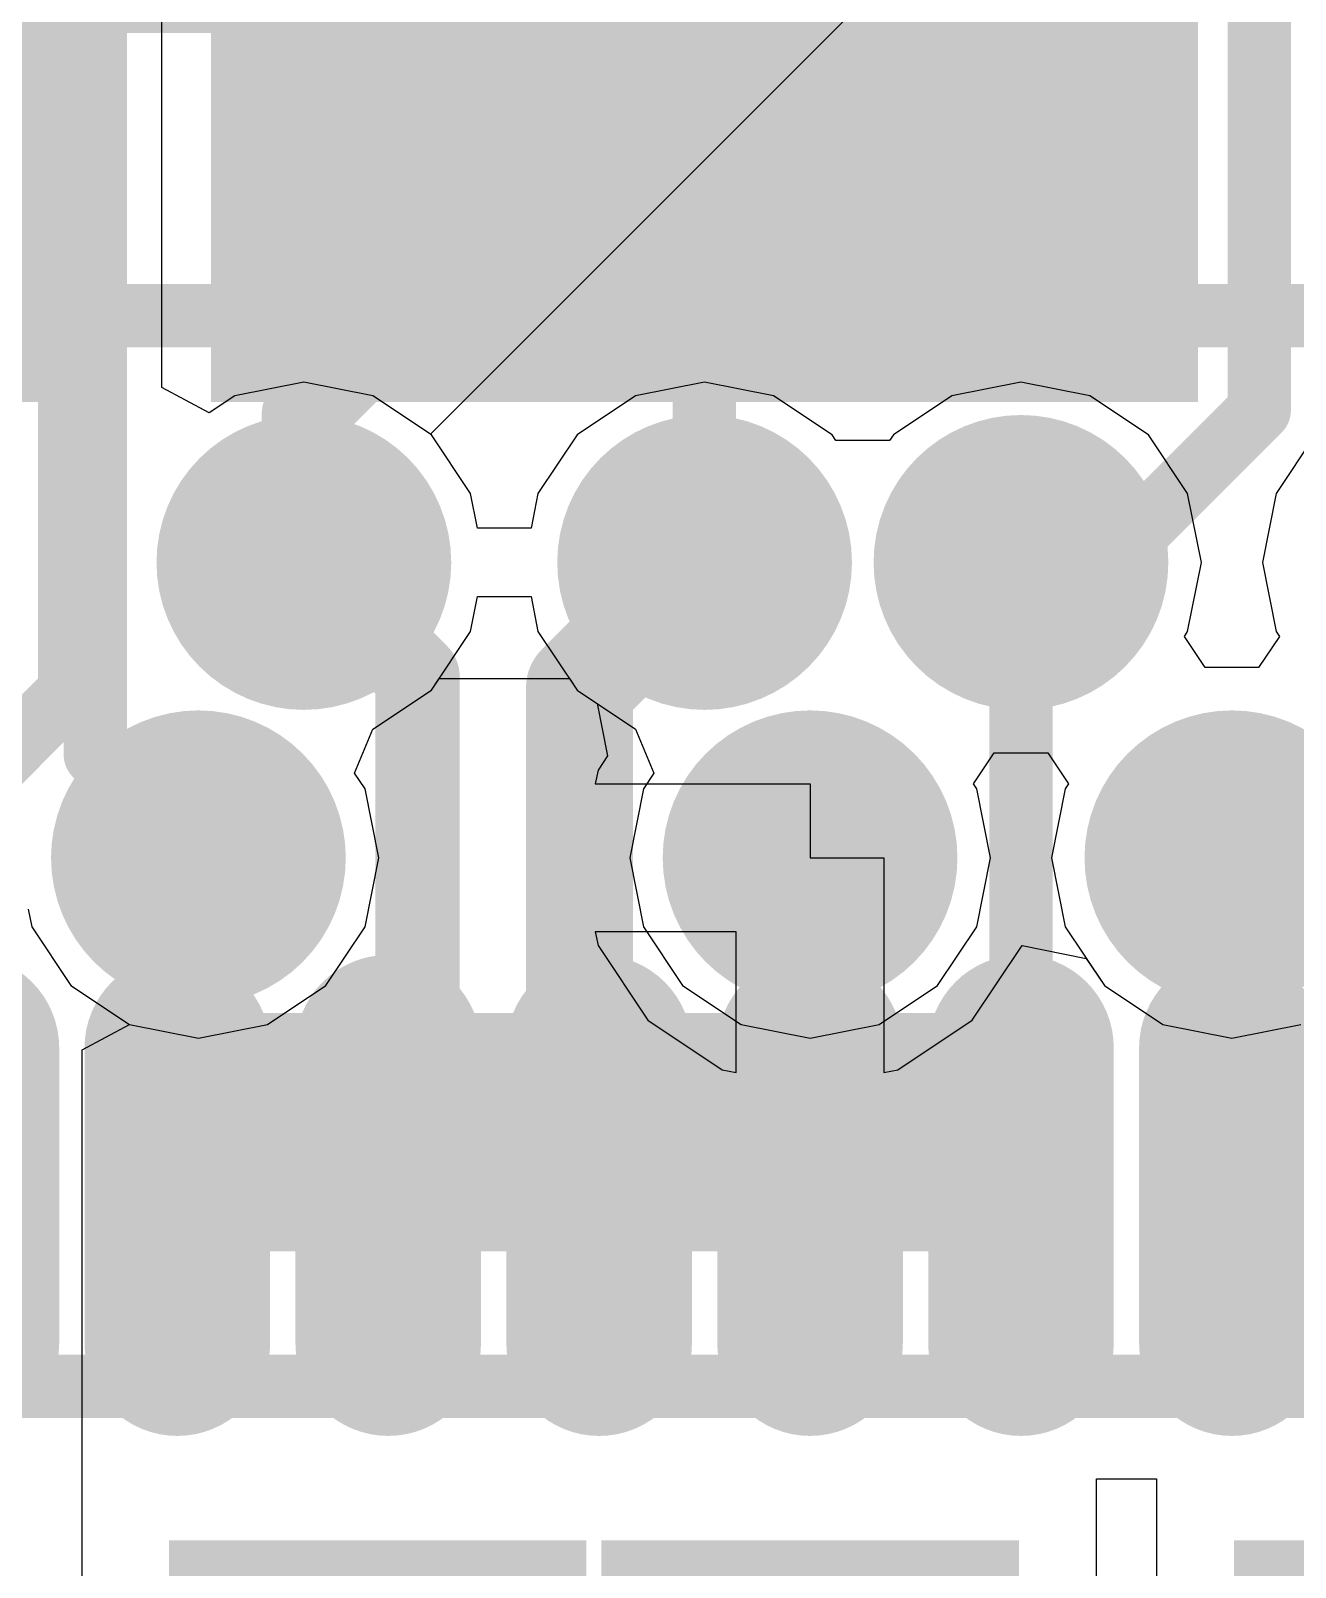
# Model space of a CAD drawing. Header units: millimetres. Extents: x 73 to 190, y 73 to 267.
# Drawn here: x 102.902 to 105.9, y 108.619 to 112.26 of the extents above; entities that cross this region are included whole.
import ezdxf

# ---------------------------------------------------------------- set-up
doc = ezdxf.new("R2010")
doc.units = ezdxf.units.MM
for name, color, linetype in [('BottomLayer', 5, 'Continuous'), ('BottomPaste', 16, 'Continuous'), ('BottomSolder', 6, 'Continuous'), ('DrillDrawing', 1, 'Continuous'), ('MidLayer1', 16, 'Continuous'), ('MidLayer2', 76, 'Continuous'), ('MultiLayer', 9, 'Continuous'), ('TopLayer', 1, 'Continuous'), ('TopPaste', 8, 'Continuous'), ('TopSolder', 216, 'Continuous'), ('ViaHoleLayer', 16, 'Continuous')]:
    doc.layers.add(name, color=color, linetype=linetype)

msp = doc.modelspace()

# ---------------------------------------------------------------- linework, layer by layer
at = {"layer": 'BottomLayer'}
for p, q in [((103.8520275, 111.30595468), (106.78196322, 114.23593612)), ((104.5000196, 111.42759782), (104.33637756, 111.39504772)), ((104.66366164, 111.39504772), (104.5000196, 111.42759782)), ((105.24998, 111.42759782), (105.08633796, 111.39504772)), ((105.41362204, 111.39504772), (105.24998, 111.42759782)), ((104.33637756, 111.39504772), (104.19764784, 111.30235296)), ((104.80239136, 111.30235296), (104.66366164, 111.39504772)), ((105.08633796, 111.39504772), (104.94760824, 111.30235296)), ((105.55235176, 111.30235296), (105.41362204, 111.39504772)), ((103.8523831, 111.30235042), (103.8520275, 111.30595468)), ((103.94507532, 111.16362324), (103.8523831, 111.30235042)), ((104.19764784, 111.30235296), (104.10495308, 111.16362324)), ((104.8114998, 111.28872332), (104.80239136, 111.30235296)), ((104.9384998, 111.28872332), (104.8114998, 111.28872332)), ((104.94760824, 111.30235296), (104.9384998, 111.28872332)), ((105.64504652, 111.16362324), (105.55235176, 111.30235296)), ((105.94760624, 111.30235296), (105.85491148, 111.16362324)), ((103.9615142, 111.08097926), (103.94507532, 111.16362324)), ((104.10495308, 111.16362324), (104.0885142, 111.08097926)), ((105.67759662, 110.9999812), (105.64504652, 111.16362324)), ((105.85491148, 111.16362324), (105.82236138, 110.9999812)), ((104.0885142, 111.08097926), (103.9615142, 111.08097926)), ((105.64504652, 110.83633916), (105.67759662, 110.9999812)), ((105.82236138, 110.9999812), (105.85491148, 110.83633916)), ((105.63737064, 110.82485328), (105.64504652, 110.83633916)), ((105.68647138, 110.75137108), (105.63737064, 110.82485328)), ((105.8625772, 110.82486344), (105.81347138, 110.75137108)), ((105.85491148, 110.83633916), (105.8625772, 110.82486344)), ((105.81347138, 110.75137108), (105.68647138, 110.75137108))]:
    msp.add_line(p, q, dxfattribs=at)
for points, const_width in [([(103.5500088, 111.3499932), (106.8249832, 114.6250184)], 0.1999996), ([(103.0555724, 110.5444068), (103.0555724, 112.480598)], 0.1499997), ([(103.5500088, 110.9999812), (103.5500088, 111.3499932)], 0.1999996), ([(103.5500088, 110.9999812), (103.8194012, 110.7305888)], 0.1999996), ([(104.2036016, 110.703614), (104.5000196, 110.9999812)], 0.254), ([(105.24998, 110.9999812), (105.2500308, 110.9999812)], 0.1499997), ([(105.2500308, 109.5000096), (105.2500308, 110.9999812)], 0.1499997), ([(103.8194012, 109.5694024), (103.8194012, 110.7305888)], 0.1999996), ([(104.2036016, 109.54639), (104.2036016, 110.703614)], 0.254), ([(103.0555724, 110.5444068), (103.300022, 110.300008)], 0.1499997), ([(103.249984, 110.2500208), (103.300022, 110.300008)], 0.1999996), ([(104.75000386, 110.30000546), (104.7500064, 110.300008)], 0.1499997), ([(104.75000386, 109.50000452), (104.75000386, 110.30000546)], 0.1499997), ([(105.7500044, 109.5000096), (105.7500044, 110.300008)], 0.1999996), ([(103.249984, 109.5000096), (103.249984, 110.2500208)], 0.1999996), ([(103.25000686, 109.85000382), (103.25000686, 109.15000522)], 0.2999994), ([(103.75000586, 109.85000382), (103.75000586, 109.15000522)], 0.2999994), ([(104.25000486, 109.85000382), (104.25000486, 109.15000522)], 0.2999994), ([(104.75000386, 109.85000382), (104.75000386, 109.15000522)], 0.2999994), ([(105.25000286, 109.85000382), (105.25000286, 109.15000522)], 0.2999994), ([(105.75000186, 109.85000382), (105.75000186, 109.15000522)], 0.2999994), ([(103.7500084, 109.5000096), (103.8194012, 109.5694024)], 0.1999996), ([(104.2036016, 109.54639), (104.249982, 109.5000096)], 0.254)]:
    msp.add_lwpolyline(points, dxfattribs=dict(at, const_width=const_width))
for points, const_width in [([(103.5000089, 111.3499932, 1), (103.6000087, 111.3499932, 1)], 0.0999998), ([(103.5000089, 111.3499932, 1), (103.6000087, 111.3499932, 1)], 0.0999998), ([(103.4103088, 110.9999812, 1), (103.6897088, 110.9999812, 1)], 0.2794), ([(104.3603196, 110.9999812, 1), (104.6397196, 110.9999812, 1)], 0.2794), ([(105.11028, 110.9999812, 1), (105.38968, 110.9999812, 1)], 0.2794), ([(103.5000089, 110.9999812, 1), (103.6000087, 110.9999812, 1)], 0.0999998), ([(103.5000089, 110.9999812, 1), (103.6000087, 110.9999812, 1)], 0.0999998), ([(104.4365196, 110.9999812, 1), (104.5635196, 110.9999812, 1)], 0.127), ([(105.21247944, 110.9999812, 1), (105.28748056, 110.9999812, 1)], 0.07499858), ([(105.21253024, 110.9999812, 1), (105.28753136, 110.9999812, 1)], 0.07499858), ([(105.21253024, 110.9999812, 1), (105.28753136, 110.9999812, 1)], 0.07499858), ([(103.7694013, 110.7305888, 1), (103.8694011, 110.7305888, 1)], 0.0999998), ([(103.7694013, 110.7305888, 1), (103.8694011, 110.7305888, 1)], 0.0999998), ([(104.1401016, 110.703614, 1), (104.2671016, 110.703614, 1)], 0.127), ([(104.1401016, 110.703614, 1), (104.2671016, 110.703614, 1)], 0.127), ([(103.01807184, 110.5444068, 1), (103.09307296, 110.5444068, 1)], 0.07499858), ([(103.01807184, 110.5444068, 1), (103.09307296, 110.5444068, 1)], 0.07499858), ([(103.160322, 110.300008, 1), (103.439722, 110.300008, 1)], 0.2794), ([(104.6103064, 110.300008, 1), (104.8897064, 110.300008, 1)], 0.2794), ([(105.6103044, 110.300008, 1), (105.8897044, 110.300008, 1)], 0.2794), ([(103.2500221, 110.300008, 1), (103.3500219, 110.300008, 1)], 0.0999998), ([(103.26252144, 110.300008, 1), (103.33752256, 110.300008, 1)], 0.07499858), ([(104.7125033, 110.30000546, 1), (104.78750442, 110.30000546, 1)], 0.07499858), ([(104.7125033, 110.30000546, 1), (104.78750442, 110.30000546, 1)], 0.07499858), ([(104.71250584, 110.300008, 1), (104.78750696, 110.300008, 1)], 0.07499858), ([(105.7000045, 110.300008, 1), (105.8000043, 110.300008, 1)], 0.0999998), ([(103.1999841, 110.2500208, 1), (103.2999839, 110.2500208, 1)], 0.0999998), ([(103.1999841, 110.2500208, 1), (103.2999839, 110.2500208, 1)], 0.0999998), ([(103.17500828, 109.85000382, 1), (103.32500544, 109.85000382, 1)], 0.1499997), ([(103.67500728, 109.85000382, 1), (103.82500444, 109.85000382, 1)], 0.1499997), ([(104.17500628, 109.85000382, 1), (104.32500344, 109.85000382, 1)], 0.1499997), ([(104.67500528, 109.85000382, 1), (104.82500244, 109.85000382, 1)], 0.1499997), ([(105.17500428, 109.85000382, 1), (105.32500144, 109.85000382, 1)], 0.1499997), ([(105.67500328, 109.85000382, 1), (105.82500044, 109.85000382, 1)], 0.1499997), ([(103.7694013, 109.5694024, 1), (103.8694011, 109.5694024, 1)], 0.0999998), ([(103.7694013, 109.5694024, 1), (103.8694011, 109.5694024, 1)], 0.0999998), ([(104.1401016, 109.54639, 1), (104.2671016, 109.54639, 1)], 0.127), ([(104.1401016, 109.54639, 1), (104.2671016, 109.54639, 1)], 0.127), ([(104.186482, 109.5000096, 1), (104.313482, 109.5000096, 1)], 0.127), ([(103.1999841, 109.5000096, 1), (103.2999839, 109.5000096, 1)], 0.0999998), ([(103.7000085, 109.5000096, 1), (103.8000083, 109.5000096, 1)], 0.0999998), ([(104.7125033, 109.50000452, 1), (104.78750442, 109.50000452, 1)], 0.07499858), ([(105.21253024, 109.5000096, 1), (105.28753136, 109.5000096, 1)], 0.07499858), ([(105.7000045, 109.5000096, 1), (105.8000043, 109.5000096, 1)], 0.0999998), ([(103.17500828, 109.15000522, 1), (103.32500544, 109.15000522, 1)], 0.1499997), ([(103.67500728, 109.15000522, 1), (103.82500444, 109.15000522, 1)], 0.1499997), ([(104.17500628, 109.15000522, 1), (104.32500344, 109.15000522, 1)], 0.1499997), ([(104.67500528, 109.15000522, 1), (104.82500244, 109.15000522, 1)], 0.1499997), ([(105.17500428, 109.15000522, 1), (105.32500144, 109.15000522, 1)], 0.1499997), ([(105.67500328, 109.15000522, 1), (105.82500044, 109.15000522, 1)], 0.1499997)]:
    msp.add_lwpolyline(points, format="xyb", close=True, dxfattribs=dict(at, const_width=const_width))
at = {"layer": 'BottomPaste', "const_width": 0.1999996}
for points in [[(103.25000686, 109.85000382), (103.25000686, 109.15000522)], [(103.75000586, 109.85000382), (103.75000586, 109.15000522)], [(104.25000486, 109.85000382), (104.25000486, 109.15000522)], [(104.75000386, 109.85000382), (104.75000386, 109.15000522)], [(105.25000286, 109.85000382), (105.25000286, 109.15000522)], [(105.75000186, 109.85000382), (105.75000186, 109.15000522)]]:
    msp.add_lwpolyline(points, dxfattribs=at)
at = {"layer": 'BottomPaste', "const_width": 0.0999998}
for points in [[(103.20000696, 109.85000382, 1), (103.30000676, 109.85000382, 1)], [(103.70000596, 109.85000382, 1), (103.80000576, 109.85000382, 1)], [(104.20000496, 109.85000382, 1), (104.30000476, 109.85000382, 1)], [(104.70000396, 109.85000382, 1), (104.80000376, 109.85000382, 1)], [(105.20000296, 109.85000382, 1), (105.30000276, 109.85000382, 1)], [(105.70000196, 109.85000382, 1), (105.80000176, 109.85000382, 1)], [(103.20000696, 109.15000522, 1), (103.30000676, 109.15000522, 1)], [(103.70000596, 109.15000522, 1), (103.80000576, 109.15000522, 1)], [(104.20000496, 109.15000522, 1), (104.30000476, 109.15000522, 1)], [(104.70000396, 109.15000522, 1), (104.80000376, 109.15000522, 1)], [(105.20000296, 109.15000522, 1), (105.30000276, 109.15000522, 1)], [(105.70000196, 109.15000522, 1), (105.80000176, 109.15000522, 1)]]:
    msp.add_lwpolyline(points, format="xyb", close=True, dxfattribs=at)
at = {"layer": 'BottomSolder'}
for points, const_width in [([(103.37531014, 110.9999812, 1), (103.72470746, 110.9999812, 1)], 0.34939986), ([(104.32532094, 110.9999812, 1), (104.67471826, 110.9999812, 1)], 0.34939986), ([(105.07528134, 110.9999812, 1), (105.42467866, 110.9999812, 1)], 0.34939986), ([(103.12532334, 110.300008, 1), (103.47472066, 110.300008, 1)], 0.34939986), ([(104.57530774, 110.300008, 1), (104.92470506, 110.300008, 1)], 0.34939986), ([(105.57530574, 110.300008, 1), (105.92470306, 110.300008, 1)], 0.34939986), ([(102.64000808, 109.85000382, 1), (102.86000764, 109.85000382, 1)], 0.21999956), ([(103.14000708, 109.85000382, 1), (103.36000664, 109.85000382, 1)], 0.21999956), ([(103.64000608, 109.85000382, 1), (103.86000564, 109.85000382, 1)], 0.21999956), ([(104.14000508, 109.85000382, 1), (104.36000464, 109.85000382, 1)], 0.21999956), ([(104.64000408, 109.85000382, 1), (104.86000364, 109.85000382, 1)], 0.21999956), ([(105.14000308, 109.85000382, 1), (105.36000264, 109.85000382, 1)], 0.21999956), ([(105.64000208, 109.85000382, 1), (105.86000164, 109.85000382, 1)], 0.21999956), ([(102.64000808, 109.15000522, 1), (102.86000764, 109.15000522, 1)], 0.21999956), ([(103.14000708, 109.15000522, 1), (103.36000664, 109.15000522, 1)], 0.21999956), ([(103.64000608, 109.15000522, 1), (103.86000564, 109.15000522, 1)], 0.21999956), ([(104.14000508, 109.15000522, 1), (104.36000464, 109.15000522, 1)], 0.21999956), ([(104.64000408, 109.15000522, 1), (104.86000364, 109.15000522, 1)], 0.21999956), ([(105.14000308, 109.15000522, 1), (105.36000264, 109.15000522, 1)], 0.21999956), ([(105.64000208, 109.15000522, 1), (105.86000164, 109.15000522, 1)], 0.21999956)]:
    msp.add_lwpolyline(points, format="xyb", close=True, dxfattribs=dict(at, const_width=const_width))
at = {"layer": 'BottomSolder', "const_width": 0.43999912}
for points in [[(102.75000786, 109.85000382), (102.75000786, 109.15000522)], [(103.25000686, 109.85000382), (103.25000686, 109.15000522)], [(103.75000586, 109.85000382), (103.75000586, 109.15000522)], [(104.25000486, 109.85000382), (104.25000486, 109.15000522)], [(104.75000386, 109.85000382), (104.75000386, 109.15000522)], [(105.25000286, 109.85000382), (105.25000286, 109.15000522)], [(105.75000186, 109.85000382), (105.75000186, 109.15000522)]]:
    msp.add_lwpolyline(points, dxfattribs=at)
at = {"layer": 'BottomSolder'}
msp.add_solid([(102.77998494, 112.2550206), (103.71998306, 112.2550206), (102.77998494, 114.595021), (103.71998306, 114.595021)], dxfattribs=at)
at = {"layer": 'DrillDrawing', "const_width": 0.1524}
for points in [[(103.4738088, 110.9999812, 1), (103.6262088, 110.9999812, 1)], [(104.4238196, 110.9999812, 1), (104.5762196, 110.9999812, 1)], [(105.17378, 110.9999812, 1), (105.32618, 110.9999812, 1)], [(103.223822, 110.300008, 1), (103.376222, 110.300008, 1)], [(104.6738064, 110.300008, 1), (104.8262064, 110.300008, 1)], [(105.6738044, 110.300008, 1), (105.8262044, 110.300008, 1)]]:
    msp.add_lwpolyline(points, format="xyb", close=True, dxfattribs=at)
at = {"layer": 'MidLayer1'}
for p, q in [((103.21361882, 111.41432886), (103.21361882, 113.15361164)), ((103.5500088, 111.42759782), (103.38636676, 111.39504772)), ((103.71365084, 111.39504772), (103.5500088, 111.42759782)), ((104.5000196, 111.42759782), (104.33637756, 111.39504772)), ((104.66366164, 111.39504772), (104.5000196, 111.42759782)), ((105.24998, 111.42759782), (105.08633796, 111.39504772)), ((105.41362204, 111.39504772), (105.24998, 111.42759782)), ((103.32562266, 111.35446106), (103.21361882, 111.41432886)), ((103.38636676, 111.39504772), (103.32562266, 111.35446106)), ((103.85238056, 111.30235296), (103.71365084, 111.39504772)), ((104.33637756, 111.39504772), (104.19764784, 111.30235296)), ((104.80239136, 111.30235296), (104.66366164, 111.39504772)), ((105.08633796, 111.39504772), (104.94760824, 111.30235296)), ((105.55235176, 111.30235296), (105.41362204, 111.39504772)), ((103.94507532, 111.16362324), (103.85238056, 111.30235296)), ((104.19764784, 111.30235296), (104.10495308, 111.16362324)), ((104.8114998, 111.28872332), (104.80239136, 111.30235296)), ((104.9384998, 111.28872332), (104.8114998, 111.28872332)), ((104.94760824, 111.30235296), (104.9384998, 111.28872332)), ((105.64504652, 111.16362324), (105.55235176, 111.30235296)), ((105.94760624, 111.30235296), (105.85491148, 111.16362324)), ((103.9615142, 111.08097926), (103.94507532, 111.16362324)), ((104.10495308, 111.16362324), (104.0885142, 111.08097926)), ((105.67759662, 110.9999812), (105.64504652, 111.16362324)), ((105.85491148, 111.16362324), (105.82236138, 110.9999812)), ((104.0885142, 111.08097926), (103.9615142, 111.08097926)), ((105.64504652, 110.83633916), (105.67759662, 110.9999812)), ((105.82236138, 110.9999812), (105.85491148, 110.83633916)), ((103.94507532, 110.83633916), (103.9615142, 110.91898314)), ((103.9615142, 110.91898314), (104.0885142, 110.91898314)), ((104.0885142, 110.91898314), (104.10495308, 110.83633916)), ((103.85238056, 110.69760944), (103.94507532, 110.83633916)), ((104.10495308, 110.83633916), (104.19764784, 110.69760944)), ((105.63737064, 110.82485328), (105.64504652, 110.83633916)), ((105.68647138, 110.75137108), (105.63737064, 110.82485328)), ((105.8625772, 110.82486344), (105.81347138, 110.75137108)), ((105.85491148, 110.83633916), (105.8625772, 110.82486344)), ((105.81347138, 110.75137108), (105.68647138, 110.75137108)), ((103.71365338, 110.60491468), (103.85238056, 110.69760944)), ((104.19764784, 110.69760944), (104.33637502, 110.60491468)), ((103.67042766, 110.50055878), (103.71365338, 110.60491468)), ((104.33637502, 110.60491468), (104.37960074, 110.50055878)), ((105.1374072, 110.47512576), (105.18651302, 110.54861812)), ((105.18651302, 110.54861812), (105.31351302, 110.54861812)), ((105.31351302, 110.54861812), (105.36261376, 110.47513592)), ((103.69508852, 110.46365004), (103.67042766, 110.50055878)), ((104.37960074, 110.50055878), (104.35493988, 110.46365004)), ((103.72763862, 110.300008), (103.69508852, 110.46365004)), ((104.35493988, 110.46365004), (104.32238978, 110.300008)), ((105.14507292, 110.46365004), (105.1374072, 110.47512576)), ((105.17762302, 110.300008), (105.14507292, 110.46365004)), ((105.35493788, 110.46365004), (105.32238778, 110.300008)), ((105.36261376, 110.47513592), (105.35493788, 110.46365004)), ((103.69508852, 110.13636596), (103.72763862, 110.300008)), ((104.32238978, 110.300008), (104.35493988, 110.13636596)), ((105.14507292, 110.13636596), (105.17762302, 110.300008)), ((105.32238778, 110.300008), (105.35493788, 110.13636596)), ((103.60239376, 109.99763624), (103.69508852, 110.13636596)), ((104.35493988, 110.13636596), (104.44763464, 109.99763624)), ((105.05237816, 109.99763624), (105.14507292, 110.13636596)), ((105.35493788, 110.13636596), (105.44763264, 109.99763624)), ((103.46366404, 109.90494148), (103.60239376, 109.99763624)), ((104.44763464, 109.99763624), (104.58636436, 109.90494148)), ((104.91364844, 109.90494148), (105.05237816, 109.99763624)), ((105.44763264, 109.99763624), (105.58636236, 109.90494148)), ((103.02479522, 109.8452972), (103.1363825, 109.90494148)), ((103.1363825, 109.90494148), (103.300022, 109.87239138)), ((103.300022, 109.87239138), (103.46366404, 109.90494148)), ((104.58636436, 109.90494148), (104.7500064, 109.87239138)), ((104.7500064, 109.87239138), (104.91364844, 109.90494148)), ((105.58636236, 109.90494148), (105.7500044, 109.87239138)), ((105.7500044, 109.87239138), (105.91364644, 109.90494148)), ((103.02479522, 107.24762396), (103.02479522, 109.8452972))]:
    msp.add_line(p, q, dxfattribs=at)
at = {"layer": 'MidLayer1', "const_width": 0.1499997}
for points in [[(102.9944092, 110.6936064), (102.9944092, 113.24440902)], [(102.8055856, 110.5047828), (102.9944092, 110.6936064)]]:
    msp.add_lwpolyline(points, dxfattribs=at)
at = {"layer": 'MidLayer1'}
for points, const_width in [([(103.4103088, 110.9999812, 1), (103.6897088, 110.9999812, 1)], 0.2794), ([(104.3603196, 110.9999812, 1), (104.6397196, 110.9999812, 1)], 0.2794), ([(105.11028, 110.9999812, 1), (105.38968, 110.9999812, 1)], 0.2794), ([(102.95690864, 110.6936064, 1), (103.03190976, 110.6936064, 1)], 0.07499858), ([(102.95690864, 110.6936064, 1), (103.03190976, 110.6936064, 1)], 0.07499858), ([(103.160322, 110.300008, 1), (103.439722, 110.300008, 1)], 0.2794), ([(104.6103064, 110.300008, 1), (104.8897064, 110.300008, 1)], 0.2794), ([(105.6103044, 110.300008, 1), (105.8897044, 110.300008, 1)], 0.2794)]:
    msp.add_lwpolyline(points, format="xyb", close=True, dxfattribs=dict(at, const_width=const_width))
at = {"layer": 'MidLayer2'}
for p, q in [((103.71365338, 110.60491468), (103.85238056, 110.69760944)), ((103.85238056, 110.69760944), (103.8706838, 110.7250008)), ((103.8706838, 110.7250008), (104.1793446, 110.7250008)), ((104.1793446, 110.7250008), (104.19764784, 110.69760944)), ((104.19764784, 110.69760944), (104.24500868, 110.66596358)), ((104.24500868, 110.66596358), (104.26978638, 110.54140198)), ((103.67042766, 110.50055878), (103.71365338, 110.60491468)), ((104.26978638, 110.54140198), (104.24755376, 110.50813052)), ((103.69508852, 110.46365004), (103.67042766, 110.50055878)), ((104.24755376, 110.50813052), (104.240965, 110.47500638)), ((103.72763862, 110.300008), (103.69508852, 110.46365004)), ((104.240965, 110.47500638), (104.7500064, 110.47500638)), ((104.7500064, 110.47500638), (104.7500064, 110.300008)), ((103.69508852, 110.13636596), (103.72763862, 110.300008)), ((104.7500064, 110.300008), (104.92500478, 110.300008)), ((104.92500478, 110.300008), (104.92500478, 109.7909666)), ((102.89664714, 110.1781388), (102.90495548, 110.13636596)), ((102.90495548, 110.13636596), (102.99765024, 109.99763624)), ((103.60239376, 109.99763624), (103.69508852, 110.13636596)), ((104.57500802, 110.12500962), (104.240965, 110.12500962)), ((104.240965, 110.12500962), (104.24755376, 110.09188548)), ((104.57500802, 109.7909666), (104.57500802, 110.12500962)), ((104.24755376, 110.09188548), (104.36544786, 109.91544946)), ((105.13456494, 109.91544946), (105.25245904, 110.09188294)), ((105.25245904, 110.09188294), (105.40492254, 110.06155788)), ((105.40492254, 110.06155788), (105.44763264, 109.99763624)), ((102.99765024, 109.99763624), (103.13637996, 109.90494148)), ((103.46366404, 109.90494148), (103.60239376, 109.99763624)), ((105.44763264, 109.99763624), (105.58636236, 109.90494148)), ((103.13637996, 109.90494148), (103.300022, 109.87239138)), ((103.300022, 109.87239138), (103.46366404, 109.90494148)), ((104.36544786, 109.91544946), (104.54188388, 109.79755536)), ((104.95812892, 109.79755536), (105.13456494, 109.91544946)), ((105.58636236, 109.90494148), (105.7500044, 109.87239138)), ((105.7500044, 109.87239138), (105.91364644, 109.90494148)), ((104.54188388, 109.79755536), (104.57500802, 109.7909666)), ((104.92500478, 109.7909666), (104.95812892, 109.79755536))]:
    msp.add_line(p, q, dxfattribs=at)
at = {"layer": 'MidLayer2', "const_width": 0.1499997}
msp.add_lwpolyline([(100.63586172, 111.58501686), (107.08501824, 111.58501686)], dxfattribs=at)
at = {"layer": 'MidLayer2', "const_width": 0.2794}
for points in [[(103.4103088, 110.9999812, 1), (103.6897088, 110.9999812, 1)], [(104.3603196, 110.9999812, 1), (104.6397196, 110.9999812, 1)], [(105.11028, 110.9999812, 1), (105.38968, 110.9999812, 1)], [(103.160322, 110.300008, 1), (103.439722, 110.300008, 1)], [(104.6103064, 110.300008, 1), (104.8897064, 110.300008, 1)], [(105.6103044, 110.300008, 1), (105.8897044, 110.300008, 1)]]:
    msp.add_lwpolyline(points, format="xyb", close=True, dxfattribs=at)
at = {"layer": 'MultiLayer', "const_width": 0.2794}
for points in [[(103.4103088, 110.9999812, 1), (103.6897088, 110.9999812, 1)], [(104.3603196, 110.9999812, 1), (104.6397196, 110.9999812, 1)], [(105.11028, 110.9999812, 1), (105.38968, 110.9999812, 1)], [(103.160322, 110.300008, 1), (103.439722, 110.300008, 1)], [(104.6103064, 110.300008, 1), (104.8897064, 110.300008, 1)], [(105.6103044, 110.300008, 1), (105.8897044, 110.300008, 1)]]:
    msp.add_lwpolyline(points, format="xyb", close=True, dxfattribs=at)
at = {"layer": 'TopLayer'}
for p, q in [((105.42900682, 107.93353826), (105.42900682, 108.82867744)), ((105.42900682, 108.82867744), (105.57102838, 108.82867744)), ((105.57102838, 108.82867744), (105.57102838, 107.93348746))]:
    msp.add_line(p, q, dxfattribs=at)
for points, const_width in [([(105.81502078, 111.36096092), (105.81502078, 112.33907428)], 0.1499997), ([(104.4994608, 111.00054), (104.4994608, 111.8500176)], 0.1499997), ([(105.45404106, 110.9999812), (105.81502078, 111.36096092)], 0.1499997), ([(103.5500088, 110.9999812), (103.7944076, 110.7555824)], 0.1499997), ([(104.4994608, 111.00054), (104.5000196, 110.9999812)], 0.1499997), ([(105.24998, 110.9999812), (105.45404106, 110.9999812)], 0.1499997), ([(103.7944076, 109.7194148), (103.7944076, 110.7555824)], 0.1499997), ([(104.7500064, 109.650022), (104.7500064, 110.300008)], 0.1999996), ([(103.7250148, 109.650022), (103.7944076, 109.7194148)], 0.1499997), ([(100.4554633, 109.04788706), (106.93996646, 109.04788706)], 0.1499997)]:
    msp.add_lwpolyline(points, dxfattribs=dict(at, const_width=const_width))
for points, const_width in [([(104.46196024, 111.8500176, 1), (104.53696136, 111.8500176, 1)], 0.07499858), ([(105.77752022, 111.36096092, 1), (105.85252134, 111.36096092, 1)], 0.07499858), ([(105.77752022, 111.36096092, 1), (105.85252134, 111.36096092, 1)], 0.07499858), ([(103.4103088, 110.9999812, 1), (103.6897088, 110.9999812, 1)], 0.2794), ([(104.3603196, 110.9999812, 1), (104.6397196, 110.9999812, 1)], 0.2794), ([(105.11028, 110.9999812, 1), (105.38968, 110.9999812, 1)], 0.2794), ([(103.51250824, 110.9999812, 1), (103.58750936, 110.9999812, 1)], 0.07499858), ([(104.46196024, 111.00054, 1), (104.53696136, 111.00054, 1)], 0.07499858), ([(104.46196024, 111.00054, 1), (104.53696136, 111.00054, 1)], 0.07499858), ([(104.46251904, 110.9999812, 1), (104.53752016, 110.9999812, 1)], 0.07499858), ([(105.21247944, 110.9999812, 1), (105.28748056, 110.9999812, 1)], 0.07499858), ([(105.4165405, 110.9999812, 1), (105.49154162, 110.9999812, 1)], 0.07499858), ([(105.4165405, 110.9999812, 1), (105.49154162, 110.9999812, 1)], 0.07499858), ([(103.75690704, 110.7555824, 1), (103.83190816, 110.7555824, 1)], 0.07499858), ([(103.75690704, 110.7555824, 1), (103.83190816, 110.7555824, 1)], 0.07499858), ([(103.160322, 110.300008, 1), (103.439722, 110.300008, 1)], 0.2794), ([(104.6103064, 110.300008, 1), (104.8897064, 110.300008, 1)], 0.2794), ([(105.6103044, 110.300008, 1), (105.8897044, 110.300008, 1)], 0.2794), ([(104.7000065, 110.300008, 1), (104.8000063, 110.300008, 1)], 0.0999998), ([(103.75690704, 109.7194148, 1), (103.83190816, 109.7194148, 1)], 0.07499858), ([(103.75690704, 109.7194148, 1), (103.83190816, 109.7194148, 1)], 0.07499858), ([(104.7000065, 109.650022, 1), (104.8000063, 109.650022, 1)], 0.0999998), ([(103.68751424, 109.650022, 1), (103.76251536, 109.650022, 1)], 0.07499858)]:
    msp.add_lwpolyline(points, format="xyb", close=True, dxfattribs=dict(at, const_width=const_width))
for points in [[(100.82501806, 112.2500168), (100.82501806, 111.4500184), (103.02501874, 112.2500168), (103.02501874, 111.4500184)], [(103.40001926, 112.2500168), (103.40001926, 111.4500184), (105.60001994, 112.2500168), (105.60001994, 111.4500184)], [(104.15001522, 109.43752306), (104.15001522, 109.86252094), (103.30001438, 109.43752306), (103.30001438, 109.86252094)], [(105.17500682, 109.43752306), (105.17500682, 109.86252094), (104.32500598, 109.43752306), (104.32500598, 109.86252094)], [(106.67502922, 109.43747226), (106.67502922, 109.86247014), (105.82502838, 109.43747226), (105.82502838, 109.86247014)]]:
    msp.add_solid(points, dxfattribs=at)
at = {"layer": 'TopPaste'}
for points in [[(100.87501796, 112.2000169), (100.87501796, 111.5000183), (102.97501884, 112.2000169), (102.97501884, 111.5000183)], [(103.45001916, 112.2000169), (103.45001916, 111.5000183), (105.55002004, 112.2000169), (105.55002004, 111.5000183)], [(104.10001532, 109.48752296), (104.10001532, 109.81252104), (103.35001428, 109.48752296), (103.35001428, 109.81252104)], [(105.12500692, 109.48752296), (105.12500692, 109.81252104), (104.37500588, 109.48752296), (104.37500588, 109.81252104)], [(106.62502932, 109.48747216), (106.62502932, 109.81247024), (105.87502828, 109.48747216), (105.87502828, 109.81247024)]]:
    msp.add_solid(points, dxfattribs=at)
at = {"layer": 'TopSolder', "const_width": 0.34939986}
for points in [[(103.37531014, 110.9999812, 1), (103.72470746, 110.9999812, 1)], [(104.32532094, 110.9999812, 1), (104.67471826, 110.9999812, 1)], [(105.07528134, 110.9999812, 1), (105.42467866, 110.9999812, 1)], [(103.12532334, 110.300008, 1), (103.47472066, 110.300008, 1)], [(104.57530774, 110.300008, 1), (104.92470506, 110.300008, 1)], [(105.57530574, 110.300008, 1), (105.92470306, 110.300008, 1)]]:
    msp.add_lwpolyline(points, format="xyb", close=True, dxfattribs=at)
at = {"layer": 'TopSolder'}
for points in [[(100.7550182, 112.32001666), (100.7550182, 111.38001854), (103.0950186, 112.32001666), (103.0950186, 111.38001854)], [(103.3300194, 112.32001666), (103.3300194, 111.38001854), (105.6700198, 112.32001666), (105.6700198, 111.38001854)], [(104.22001508, 109.3675232), (104.22001508, 109.9325208), (103.23001452, 109.3675232), (103.23001452, 109.9325208)], [(105.24500668, 109.3675232), (105.24500668, 109.9325208), (104.25500612, 109.3675232), (104.25500612, 109.9325208)], [(106.74502908, 109.3674724), (106.74502908, 109.93247), (105.75502852, 109.3674724), (105.75502852, 109.93247)], [(104.22001508, 108.1174876), (104.22001508, 108.6824852), (103.23001452, 108.1174876), (103.23001452, 108.6824852)], [(105.24500668, 108.1175384), (105.24500668, 108.682536), (104.25500612, 108.1175384), (104.25500612, 108.682536)], [(106.74502908, 108.1174876), (106.74502908, 108.6824852), (105.75502852, 108.1174876), (105.75502852, 108.6824852)]]:
    msp.add_solid(points, dxfattribs=at)
at = {"layer": 'ViaHoleLayer', "const_width": 0.1524}
for points in [[(103.4738088, 110.9999812, 1), (103.6262088, 110.9999812, 1)], [(104.4238196, 110.9999812, 1), (104.5762196, 110.9999812, 1)], [(105.17378, 110.9999812, 1), (105.32618, 110.9999812, 1)], [(103.223822, 110.300008, 1), (103.376222, 110.300008, 1)], [(104.6738064, 110.300008, 1), (104.8262064, 110.300008, 1)], [(105.6738044, 110.300008, 1), (105.8262044, 110.300008, 1)]]:
    msp.add_lwpolyline(points, format="xyb", close=True, dxfattribs=at)

doc.saveas('drawing.dxf')
